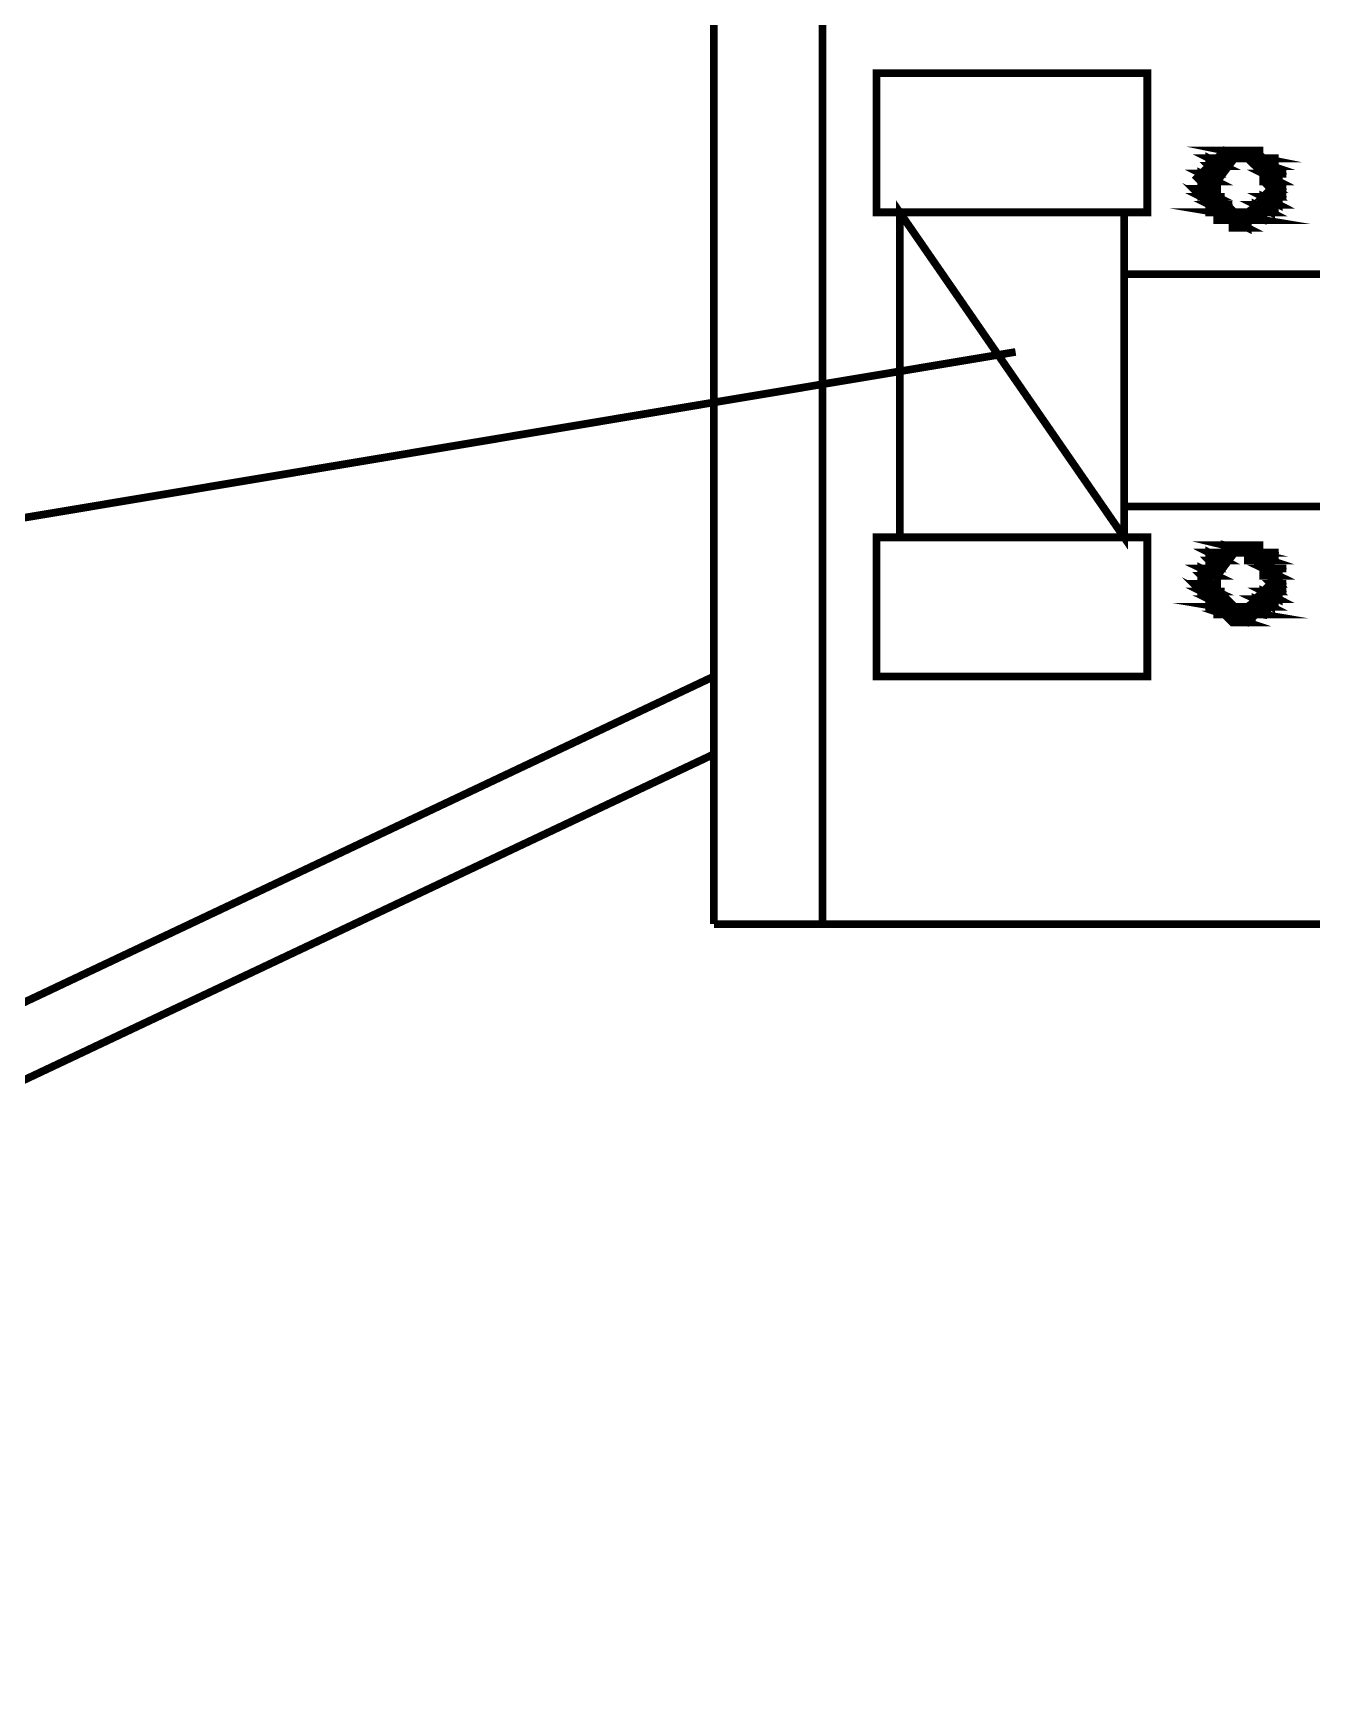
# Model space of a CAD drawing. Extents: x 219 to 1226, y 175 to 465.
# Drawn here: x 665.13 to 672.14, y 288.89 to 297.99 of the extents above; entities that cross this region are included whole.
import ezdxf

# ---------------------------------------------------------------- set-up
doc = ezdxf.new("R2010")
doc.units = 0
doc.header["$MEASUREMENT"] = 0
doc.layers.add('C00-00-00-BLACK', color=7, linetype='Continuous')
doc.layers.add('CFF-00-00', color=1, linetype='Continuous')

msp = doc.modelspace()

# ---------------------------------------------------------------- linework, layer by layer
at = {"layer": 'C00-00-00-BLACK', "const_width": 0.0423}
for points in [[(668.8613, 312.1444), (668.8613, 293.1124)], [(669.4563, 303.6664), (669.4563, 293.1124)], [(669.8793, 295.2314), (669.8793, 297.0124)], [(671.1093, 295.2314), (671.1093, 297.0124)], [(672.3823, 295.4004), (671.1093, 295.4004), (671.1093, 296.6744), (672.3823, 296.6744)], [(658.0048, 289.3394), (668.8613, 294.4694)], [(658.0048, 288.9154), (668.8613, 294.0434)], [(668.8613, 293.1124), (676.7083, 293.1124)]]:
    msp.add_lwpolyline(points, dxfattribs=at)
for points in [[(669.7523, 297.7744), (671.2363, 297.7744), (671.2363, 297.0124), (669.7523, 297.0124), (669.7523, 297.7744)], [(671.8293, 297.3514), (671.6593, 297.3514), (671.8713, 297.3084), (671.8293, 297.3514)], [(671.5753, 297.2664), (671.6183, 297.2244), (671.5323, 297.2244), (671.5753, 297.2664)], [(671.7023, 297.3084), (671.5753, 297.3084), (671.6593, 297.2664), (671.7023, 297.3084)], [(671.9563, 297.1404), (671.9563, 297.1934), (671.7973, 297.3514), (671.7453, 297.3514), (671.7023, 297.3514), (671.5753, 297.1934), (671.5753, 297.1404), (671.5753, 297.0984), (671.7023, 296.9704), (671.7453, 296.9704), (671.7973, 296.9704), (671.9563, 297.0984), (671.9563, 297.1404)], [(671.5753, 297.3084), (671.6593, 297.2664), (671.5753, 297.2664), (671.5753, 297.3084)], [(671.6183, 297.3084), (671.7023, 297.3084), (671.5753, 297.3084), (671.6183, 297.3084)], [(671.6593, 297.3514), (671.8713, 297.3084), (671.6183, 297.3084), (671.6593, 297.3514)], [(671.9143, 297.1404), (671.9143, 297.1824), (671.7863, 297.3084), (671.7453, 297.3084), (671.7133, 297.3084), (671.6183, 297.1824), (671.6183, 297.1404), (671.6183, 297.1084), (671.7133, 297.0124), (671.7453, 297.0124), (671.7863, 297.0124), (671.9143, 297.1084), (671.9143, 297.1404)], [(671.6183, 297.3084), (671.8713, 297.3084), (671.9143, 297.3084), (671.6183, 297.3084)], [(671.8713, 297.3084), (671.9143, 297.3084), (671.6183, 297.3084), (671.8713, 297.3084)], [(671.6183, 297.3084), (671.8713, 297.3084), (671.9143, 297.3084), (671.6183, 297.3084)], [(671.8713, 297.3084), (671.9143, 297.3084), (671.6183, 297.3084), (671.8713, 297.3084)], [(671.7023, 297.3084), (671.7453, 297.3084), (671.6183, 297.3084), (671.7023, 297.3084)], [(671.7023, 297.3084), (671.6183, 297.3084), (671.7453, 297.3084), (671.7023, 297.3084)], [(671.7023, 297.3084), (671.6183, 297.3084), (671.7023, 297.3084)], [(671.7023, 297.3514), (671.8293, 297.3514), (671.6593, 297.3514), (671.7023, 297.3514)], [(671.6593, 297.3514), (671.8293, 297.3514), (671.8713, 297.3514), (671.6593, 297.3514)], [(671.8293, 297.3514), (671.8713, 297.3514), (671.6593, 297.3514), (671.8293, 297.3514)], [(671.6593, 297.3514), (671.8293, 297.3514), (671.8713, 297.3514), (671.6593, 297.3514)], [(671.8293, 297.3514), (671.8713, 297.3514), (671.6593, 297.3514), (671.8293, 297.3514)], [(671.9143, 297.3084), (671.7863, 297.3084), (671.9143, 297.2664), (671.9143, 297.3084)], [(671.7453, 297.3514), (671.7863, 297.3514), (671.7023, 297.3514), (671.7453, 297.3514)], [(671.7023, 297.3514), (671.7863, 297.3514), (671.8293, 297.3514), (671.7023, 297.3514)], [(671.7863, 297.3514), (671.8293, 297.3514), (671.7023, 297.3514), (671.7863, 297.3514)], [(671.7863, 297.3514), (671.7023, 297.3514), (671.8293, 297.3514), (671.7863, 297.3514)], [(671.7863, 297.3084), (671.9143, 297.2664), (671.8293, 297.2664), (671.7863, 297.3084)], [(671.8713, 297.3084), (671.7453, 297.3084), (671.8713, 297.3084)], [(671.7453, 297.3084), (671.8713, 297.3084), (671.7863, 297.3084), (671.7453, 297.3084)], [(671.9143, 297.3084), (671.9563, 297.3084), (671.7863, 297.3084), (671.9143, 297.3084)], [(671.9143, 297.3084), (671.7863, 297.3084), (671.8713, 297.3084), (671.9143, 297.3084)], [(671.7863, 297.3084), (671.9143, 297.3084), (671.9563, 297.3084), (671.7863, 297.3084)], [(671.9143, 297.3084), (671.9563, 297.3084), (671.7863, 297.3084), (671.9143, 297.3084)], [(671.8713, 297.2664), (671.9143, 297.2244), (671.8713, 297.2244), (671.8713, 297.2664)], [(671.6183, 297.2244), (671.5323, 297.2244), (671.6183, 297.1814), (671.6183, 297.2244)], [(671.5323, 297.2244), (671.6183, 297.1814), (671.5323, 297.1814), (671.5323, 297.2244)], [(671.5323, 297.2244), (671.6183, 297.2244), (671.6593, 297.2244), (671.5323, 297.2244)], [(671.6183, 297.2244), (671.6593, 297.2244), (671.5323, 297.2244), (671.6183, 297.2244)], [(671.5323, 297.1814), (671.5753, 297.1404), (671.5323, 297.1404), (671.5323, 297.1814)], [(671.6183, 297.2664), (671.5753, 297.2664), (671.6183, 297.2244), (671.6183, 297.2664)], [(671.5753, 297.2664), (671.6593, 297.2664), (671.7023, 297.2664), (671.5753, 297.2664)], [(671.6593, 297.2664), (671.7023, 297.2664), (671.5753, 297.2664), (671.6593, 297.2664)], [(671.5753, 297.2664), (671.6593, 297.2664), (671.7023, 297.2664), (671.5753, 297.2664)], [(671.6593, 297.2664), (671.7023, 297.2664), (671.5753, 297.2664), (671.6593, 297.2664)], [(671.6183, 297.2664), (671.6593, 297.2664), (671.5753, 297.2664), (671.6183, 297.2664)], [(671.6183, 297.2664), (671.5753, 297.2664), (671.6593, 297.2664), (671.6183, 297.2664)], [(671.5753, 297.2664), (671.6183, 297.2664), (671.6593, 297.2664), (671.5753, 297.2664)], [(671.6183, 297.2664), (671.6593, 297.2664), (671.5753, 297.2664), (671.6183, 297.2664)], [(671.9563, 297.2244), (671.8713, 297.2244), (671.9563, 297.1814), (671.9563, 297.2244)], [(671.8293, 297.2664), (671.9143, 297.2664), (671.9563, 297.2664), (671.8293, 297.2664)], [(671.9143, 297.2664), (671.9563, 297.2664), (671.8293, 297.2664), (671.9143, 297.2664)], [(671.9143, 297.2664), (671.8293, 297.2664), (671.9143, 297.2664)], [(671.8293, 297.2664), (671.9143, 297.2664), (671.8713, 297.2664), (671.8293, 297.2664)], [(671.9143, 297.2664), (671.8713, 297.2664), (671.9143, 297.2244), (671.9143, 297.2664)], [(671.8713, 297.2244), (671.9563, 297.1814), (671.8713, 297.1814), (671.8713, 297.2244)], [(671.9563, 297.2244), (671.9983, 297.2244), (671.8713, 297.2244), (671.9563, 297.2244)], [(671.9563, 297.2244), (671.8713, 297.2244), (671.9143, 297.2244), (671.9563, 297.2244)], [(671.8713, 297.2244), (671.9563, 297.2244), (671.9983, 297.2244), (671.8713, 297.2244)], [(671.9563, 297.2244), (671.9983, 297.2244), (671.8713, 297.2244), (671.9563, 297.2244)], [(671.9143, 297.1814), (671.9563, 297.1404), (671.9143, 297.1404), (671.9143, 297.1814)], [(671.5323, 297.0974), (671.6183, 297.0544), (671.5753, 297.0544), (671.5323, 297.0974)], [(671.5753, 297.1404), (671.5323, 297.1404), (671.6183, 297.0974), (671.5753, 297.1404)], [(671.6183, 297.0974), (671.5323, 297.0974), (671.6183, 297.0544), (671.6183, 297.0974)], [(671.5753, 297.1814), (671.5323, 297.1814), (671.5753, 297.1404), (671.5753, 297.1814)], [(671.5753, 297.1814), (671.6183, 297.1814), (671.5323, 297.1814), (671.5753, 297.1814)], [(671.5753, 297.1814), (671.5323, 297.1814), (671.6183, 297.1814), (671.5753, 297.1814)], [(671.5323, 297.1814), (671.5753, 297.1814), (671.6183, 297.1814), (671.5323, 297.1814)], [(671.5753, 297.1814), (671.6183, 297.1814), (671.5323, 297.1814), (671.5753, 297.1814)], [(671.5323, 297.1404), (671.6183, 297.0974), (671.5323, 297.0974), (671.5323, 297.1404)], [(671.5323, 297.1404), (671.5753, 297.1404), (671.6183, 297.1404), (671.5323, 297.1404)], [(671.5753, 297.1404), (671.6183, 297.1404), (671.5323, 297.1404), (671.5753, 297.1404)], [(671.5323, 297.0974), (671.6183, 297.0974), (671.6593, 297.0974), (671.5323, 297.0974)], [(671.6183, 297.0974), (671.6593, 297.0974), (671.5323, 297.0974), (671.6183, 297.0974)], [(671.5323, 297.0974), (671.6183, 297.0974), (671.6593, 297.0974), (671.5323, 297.0974)], [(671.6183, 297.0974), (671.6593, 297.0974), (671.5323, 297.0974), (671.6183, 297.0974)], [(671.9563, 297.0974), (671.8713, 297.0974), (671.9563, 297.0544), (671.9563, 297.0974)], [(671.9143, 297.1404), (671.9563, 297.0974), (671.8713, 297.0974), (671.9143, 297.1404)], [(671.9563, 297.1814), (671.8713, 297.1814), (671.9563, 297.1814)], [(671.8713, 297.1814), (671.9563, 297.1814), (671.9143, 297.1814), (671.8713, 297.1814)], [(671.8713, 297.0974), (671.9563, 297.0544), (671.8713, 297.0544), (671.8713, 297.0974)], [(671.8713, 297.0974), (671.9563, 297.0974), (671.9983, 297.0974), (671.8713, 297.0974)], [(671.9563, 297.0974), (671.9983, 297.0974), (671.8713, 297.0974), (671.9563, 297.0974)], [(671.9563, 297.1814), (671.9143, 297.1814), (671.9563, 297.1404), (671.9563, 297.1814)], [(671.9563, 297.1404), (671.9143, 297.1404), (671.9563, 297.0974), (671.9563, 297.1404)], [(671.9143, 297.1404), (671.9563, 297.1404), (671.9983, 297.1404), (671.9143, 297.1404)], [(671.9563, 297.1404), (671.9983, 297.1404), (671.9143, 297.1404), (671.9563, 297.1404)], [(671.1093, 297.0124), (669.8793, 297.0124), (671.1093, 295.2314), (671.1093, 297.0124)], [(669.8793, 297.0124), (671.1093, 295.2314), (669.8793, 295.2314), (669.8793, 297.0124)], [(671.8713, 297.0124), (671.6183, 297.0124), (671.8713, 296.9704), (671.8713, 297.0124)], [(671.6593, 297.0544), (671.5753, 297.0544), (671.6593, 297.0124), (671.6593, 297.0544)], [(671.5753, 297.0544), (671.6593, 297.0124), (671.5753, 297.0124), (671.5753, 297.0544)], [(671.5753, 297.0544), (671.6183, 297.0544), (671.6593, 297.0544), (671.5753, 297.0544)], [(671.6183, 297.0544), (671.6593, 297.0544), (671.5753, 297.0544), (671.6183, 297.0544)], [(671.6593, 297.0544), (671.7023, 297.0544), (671.5753, 297.0544), (671.6593, 297.0544)], [(671.6593, 297.0544), (671.5753, 297.0544), (671.6183, 297.0544), (671.6593, 297.0544)], [(671.5753, 297.0124), (671.6593, 297.0124), (671.7023, 297.0124), (671.5753, 297.0124)], [(671.6593, 297.0124), (671.7023, 297.0124), (671.5753, 297.0124), (671.6593, 297.0124)], [(671.7023, 297.0124), (671.7453, 297.0124), (671.5753, 297.0124), (671.7023, 297.0124)], [(671.7023, 297.0124), (671.5753, 297.0124), (671.6593, 297.0124), (671.7023, 297.0124)], [(671.7023, 297.0124), (671.5753, 297.0124), (671.7023, 297.0124)], [(671.5753, 297.0124), (671.7023, 297.0124), (671.6183, 297.0124), (671.5753, 297.0124)], [(671.6183, 297.0124), (671.8713, 296.9704), (671.6183, 296.9704), (671.6183, 297.0124)], [(671.7453, 297.0124), (671.7863, 297.0124), (671.6183, 297.0124), (671.7453, 297.0124)], [(671.7453, 297.0124), (671.6183, 297.0124), (671.7023, 297.0124), (671.7453, 297.0124)], [(671.6183, 297.0124), (671.8713, 297.0124), (671.9143, 297.0124), (671.6183, 297.0124)], [(671.8713, 297.0124), (671.9143, 297.0124), (671.6183, 297.0124), (671.8713, 297.0124)], [(671.7863, 297.0124), (671.8713, 297.0124), (671.7453, 297.0124), (671.7863, 297.0124)], [(671.7453, 297.0124), (671.8713, 297.0124), (671.9143, 297.0124), (671.7453, 297.0124)], [(671.8713, 297.0124), (671.9143, 297.0124), (671.7453, 297.0124), (671.8713, 297.0124)], [(671.9143, 297.0544), (671.8293, 297.0544), (671.9143, 297.0124), (671.9143, 297.0544)], [(671.8293, 297.0124), (671.9143, 297.0124), (671.7863, 297.0124), (671.8293, 297.0124)], [(671.7863, 297.0124), (671.9143, 297.0124), (671.9563, 297.0124), (671.7863, 297.0124)], [(671.9143, 297.0124), (671.9563, 297.0124), (671.7863, 297.0124), (671.9143, 297.0124)], [(671.8713, 297.0124), (671.9143, 297.0124), (671.7863, 297.0124), (671.8713, 297.0124)], [(671.8713, 297.0124), (671.7863, 297.0124), (671.9143, 297.0124), (671.8713, 297.0124)], [(671.8713, 297.0124), (671.7863, 297.0124), (671.8713, 297.0124)], [(671.8293, 297.0544), (671.9143, 297.0124), (671.8293, 297.0124), (671.8293, 297.0544)], [(671.8713, 297.0544), (671.9143, 297.0544), (671.8293, 297.0544), (671.8713, 297.0544)], [(671.9143, 297.0124), (671.8293, 297.0124), (671.9143, 297.0124)], [(671.9143, 297.0544), (671.9563, 297.0544), (671.8713, 297.0544), (671.9143, 297.0544)], [(671.9143, 297.0544), (671.8713, 297.0544), (671.9563, 297.0544), (671.9143, 297.0544)], [(671.8713, 297.0544), (671.9143, 297.0544), (671.9563, 297.0544), (671.8713, 297.0544)], [(671.9143, 297.0544), (671.9563, 297.0544), (671.8713, 297.0544), (671.9143, 297.0544)], [(671.9143, 297.0544), (671.8713, 297.0544), (671.9143, 297.0544)], [(671.8713, 296.9704), (671.6183, 296.9704), (671.8293, 296.9704), (671.8713, 296.9704)], [(671.6183, 296.9704), (671.8293, 296.9704), (671.6593, 296.9704), (671.6183, 296.9704)], [(671.7863, 296.9704), (671.7023, 296.9704), (671.7863, 296.9274), (671.7863, 296.9704)], [(671.6593, 296.9704), (671.8293, 296.9704), (671.8713, 296.9704), (671.6593, 296.9704)], [(671.8293, 296.9704), (671.8713, 296.9704), (671.6593, 296.9704), (671.8293, 296.9704)], [(671.6593, 296.9704), (671.8293, 296.9704), (671.8713, 296.9704), (671.6593, 296.9704)], [(671.8293, 296.9704), (671.8713, 296.9704), (671.6593, 296.9704), (671.8293, 296.9704)], [(671.8293, 296.9704), (671.6593, 296.9704), (671.7863, 296.9704), (671.8293, 296.9704)], [(671.6593, 296.9704), (671.7863, 296.9704), (671.7023, 296.9704), (671.6593, 296.9704)], [(671.7023, 296.9704), (671.7863, 296.9274), (671.7023, 296.9274), (671.7023, 296.9704)], [(671.7023, 296.9274), (671.7863, 296.9274), (671.7453, 296.9274), (671.7023, 296.9274)], [(669.7523, 295.2314), (671.2363, 295.2314), (671.2363, 294.4694), (669.7523, 294.4694), (669.7523, 295.2314)], [(671.8293, 295.1884), (671.6593, 295.1884), (671.8293, 295.1474), (671.8293, 295.1884)], [(671.9563, 294.9774), (671.9563, 295.0314), (671.7973, 295.1884), (671.7453, 295.1884), (671.7023, 295.1884), (671.5753, 295.0314), (671.5753, 294.9774), (671.5753, 294.9364), (671.7023, 294.8084), (671.7453, 294.8084), (671.7973, 294.8084), (671.9563, 294.9364), (671.9563, 294.9774)], [(671.6593, 295.1884), (671.8293, 295.1474), (671.6593, 295.1474), (671.6593, 295.1884)], [(671.7023, 295.1884), (671.8293, 295.1884), (671.6593, 295.1884), (671.7023, 295.1884)], [(671.6593, 295.1884), (671.8293, 295.1884), (671.8713, 295.1884), (671.6593, 295.1884)], [(671.8293, 295.1884), (671.8713, 295.1884), (671.6593, 295.1884), (671.8293, 295.1884)], [(671.7453, 295.1884), (671.7863, 295.1884), (671.7023, 295.1884), (671.7453, 295.1884)], [(671.7023, 295.1884), (671.7863, 295.1884), (671.8293, 295.1884), (671.7023, 295.1884)], [(671.7863, 295.1884), (671.8293, 295.1884), (671.7023, 295.1884), (671.7863, 295.1884)], [(671.7863, 295.1884), (671.7023, 295.1884), (671.8293, 295.1884), (671.7863, 295.1884)], [(671.7023, 295.1474), (671.5753, 295.1474), (671.6593, 295.1044), (671.7023, 295.1474)], [(671.6593, 295.1044), (671.5753, 295.1044), (671.6183, 295.0614), (671.6593, 295.1044)], [(671.5753, 295.1474), (671.6593, 295.1044), (671.5753, 295.1044), (671.5753, 295.1474)], [(671.6183, 295.1474), (671.7023, 295.1474), (671.5753, 295.1474), (671.6183, 295.1474)], [(671.5753, 295.1044), (671.6183, 295.0614), (671.5753, 295.0614), (671.5753, 295.1044)], [(671.5753, 295.1044), (671.6593, 295.1044), (671.7023, 295.1044), (671.5753, 295.1044)], [(671.6593, 295.1044), (671.7023, 295.1044), (671.5753, 295.1044), (671.6593, 295.1044)], [(671.5753, 295.1044), (671.6593, 295.1044), (671.7023, 295.1044), (671.5753, 295.1044)], [(671.6593, 295.1044), (671.7023, 295.1044), (671.5753, 295.1044), (671.6593, 295.1044)], [(671.9143, 294.9774), (671.9143, 295.0204), (671.7863, 295.1474), (671.7453, 295.1474), (671.7133, 295.1474), (671.6183, 295.0204), (671.6183, 294.9774), (671.6183, 294.9464), (671.7133, 294.8514), (671.7453, 294.8514), (671.7863, 294.8514), (671.9143, 294.9464), (671.9143, 294.9774)], [(671.6593, 295.1474), (671.8713, 295.1474), (671.6183, 295.1474), (671.6593, 295.1474)], [(671.6183, 295.1474), (671.8713, 295.1474), (671.9143, 295.1474), (671.6183, 295.1474)], [(671.8713, 295.1474), (671.9143, 295.1474), (671.6183, 295.1474), (671.8713, 295.1474)], [(671.6183, 295.1474), (671.8713, 295.1474), (671.9143, 295.1474), (671.6183, 295.1474)], [(671.8713, 295.1474), (671.9143, 295.1474), (671.6183, 295.1474), (671.8713, 295.1474)], [(671.7023, 295.1474), (671.7453, 295.1474), (671.6183, 295.1474), (671.7023, 295.1474)], [(671.7023, 295.1474), (671.6183, 295.1474), (671.7453, 295.1474), (671.7023, 295.1474)], [(671.7023, 295.1474), (671.6183, 295.1474), (671.7023, 295.1474)], [(671.8293, 295.1474), (671.6593, 295.1474), (671.8713, 295.1474), (671.8293, 295.1474)], [(671.9143, 295.1474), (671.7863, 295.1474), (671.9143, 295.1044), (671.9143, 295.1474)], [(671.8713, 295.1474), (671.7453, 295.1474), (671.8713, 295.1474)], [(671.7453, 295.1474), (671.8713, 295.1474), (671.7863, 295.1474), (671.7453, 295.1474)], [(671.7863, 295.1474), (671.9143, 295.1044), (671.7863, 295.1044), (671.7863, 295.1474)], [(671.9143, 295.1474), (671.9563, 295.1474), (671.7863, 295.1474), (671.9143, 295.1474)], [(671.9143, 295.1474), (671.7863, 295.1474), (671.8713, 295.1474), (671.9143, 295.1474)], [(671.9143, 295.1044), (671.7863, 295.1044), (671.9143, 295.1044)], [(671.7863, 295.1044), (671.9143, 295.1044), (671.8293, 295.1044), (671.7863, 295.1044)], [(671.8293, 295.1044), (671.9143, 295.1044), (671.9563, 295.1044), (671.8293, 295.1044)], [(671.9143, 295.1044), (671.9563, 295.1044), (671.8293, 295.1044), (671.9143, 295.1044)], [(671.9143, 295.1044), (671.8293, 295.1044), (671.9143, 295.1044)], [(671.8293, 295.1044), (671.9143, 295.1044), (671.8713, 295.1044), (671.8293, 295.1044)], [(671.9143, 295.1044), (671.8713, 295.1044), (671.9143, 295.0614), (671.9143, 295.1044)], [(671.8713, 295.1044), (671.9143, 295.0614), (671.8713, 295.0614), (671.8713, 295.1044)], [(671.6183, 295.0614), (671.5323, 295.0614), (671.6183, 295.0204), (671.6183, 295.0614)], [(671.5753, 295.0204), (671.5323, 295.0204), (671.5753, 294.9774), (671.5753, 295.0204)], [(671.5323, 295.0614), (671.6183, 295.0204), (671.5323, 295.0204), (671.5323, 295.0614)], [(671.5753, 295.0614), (671.6183, 295.0614), (671.5323, 295.0614), (671.5753, 295.0614)], [(671.5323, 295.0614), (671.6183, 295.0614), (671.6593, 295.0614), (671.5323, 295.0614)], [(671.6183, 295.0614), (671.6593, 295.0614), (671.5323, 295.0614), (671.6183, 295.0614)], [(671.5323, 295.0204), (671.5753, 294.9774), (671.5323, 294.9774), (671.5323, 295.0204)], [(671.5753, 295.0204), (671.6183, 295.0204), (671.5323, 295.0204), (671.5753, 295.0204)], [(671.5753, 295.0204), (671.5323, 295.0204), (671.6183, 295.0204), (671.5753, 295.0204)], [(671.5323, 295.0204), (671.5753, 295.0204), (671.6183, 295.0204), (671.5323, 295.0204)], [(671.5753, 295.0204), (671.6183, 295.0204), (671.5323, 295.0204), (671.5753, 295.0204)], [(671.5753, 295.0614), (671.6183, 295.0614), (671.6593, 295.0614), (671.5753, 295.0614)], [(671.6183, 295.0614), (671.6593, 295.0614), (671.5753, 295.0614), (671.6183, 295.0614)], [(671.6183, 295.0614), (671.5753, 295.0614), (671.6183, 295.0614)], [(671.9563, 295.0614), (671.8713, 295.0614), (671.9563, 295.0204), (671.9563, 295.0614)], [(671.8713, 295.0614), (671.9563, 295.0204), (671.8713, 295.0204), (671.8713, 295.0614)], [(671.9563, 295.0614), (671.9983, 295.0614), (671.8713, 295.0614), (671.9563, 295.0614)], [(671.9563, 295.0614), (671.8713, 295.0614), (671.9143, 295.0614), (671.9563, 295.0614)], [(671.8713, 295.0614), (671.9563, 295.0614), (671.9983, 295.0614), (671.8713, 295.0614)], [(671.9563, 295.0614), (671.9983, 295.0614), (671.8713, 295.0614), (671.9563, 295.0614)], [(671.9563, 295.0204), (671.8713, 295.0204), (671.9563, 295.0204)], [(671.8713, 295.0204), (671.9563, 295.0204), (671.9143, 295.0204), (671.8713, 295.0204)], [(671.9563, 295.0204), (671.9143, 295.0204), (671.9563, 294.9774), (671.9563, 295.0204)], [(671.9143, 295.0204), (671.9563, 294.9774), (671.9143, 294.9774), (671.9143, 295.0204)], [(671.5323, 294.9354), (671.6183, 294.8924), (671.5753, 294.8924), (671.5323, 294.9354)], [(671.5753, 294.9774), (671.5323, 294.9774), (671.6183, 294.9354), (671.5753, 294.9774)], [(671.6183, 294.9354), (671.5323, 294.9354), (671.6183, 294.8924), (671.6183, 294.9354)], [(671.5323, 294.9774), (671.6183, 294.9354), (671.5323, 294.9354), (671.5323, 294.9774)], [(671.5323, 294.9774), (671.5753, 294.9774), (671.6183, 294.9774), (671.5323, 294.9774)], [(671.5753, 294.9774), (671.6183, 294.9774), (671.5323, 294.9774), (671.5753, 294.9774)], [(671.5323, 294.9354), (671.6183, 294.9354), (671.6593, 294.9354), (671.5323, 294.9354)], [(671.6183, 294.9354), (671.6593, 294.9354), (671.5323, 294.9354), (671.6183, 294.9354)], [(671.5323, 294.9354), (671.6183, 294.9354), (671.6593, 294.9354), (671.5323, 294.9354)], [(671.6183, 294.9354), (671.6593, 294.9354), (671.5323, 294.9354), (671.6183, 294.9354)], [(671.9563, 294.9354), (671.8713, 294.9354), (671.9563, 294.8924), (671.9563, 294.9354)], [(671.9143, 294.9774), (671.9563, 294.9354), (671.8713, 294.9354), (671.9143, 294.9774)], [(671.8713, 294.9354), (671.9563, 294.8924), (671.8713, 294.8924), (671.8713, 294.9354)], [(671.8713, 294.9354), (671.9563, 294.9354), (671.9983, 294.9354), (671.8713, 294.9354)], [(671.9563, 294.9354), (671.9983, 294.9354), (671.8713, 294.9354), (671.9563, 294.9354)], [(671.9563, 294.9774), (671.9143, 294.9774), (671.9563, 294.9354), (671.9563, 294.9774)], [(671.9143, 294.9774), (671.9563, 294.9774), (671.9983, 294.9774), (671.9143, 294.9774)], [(671.9563, 294.9774), (671.9983, 294.9774), (671.9143, 294.9774), (671.9563, 294.9774)], [(671.8713, 294.8514), (671.6183, 294.8514), (671.8713, 294.8084), (671.8713, 294.8514)], [(671.6183, 294.8924), (671.5753, 294.8924), (671.6593, 294.8514), (671.6183, 294.8924)], [(671.5753, 294.8924), (671.6593, 294.8514), (671.5753, 294.8514), (671.5753, 294.8924)], [(671.5753, 294.8924), (671.6183, 294.8924), (671.6593, 294.8924), (671.5753, 294.8924)], [(671.6183, 294.8924), (671.6593, 294.8924), (671.5753, 294.8924), (671.6183, 294.8924)], [(671.5753, 294.8514), (671.6593, 294.8514), (671.7023, 294.8514), (671.5753, 294.8514)], [(671.6593, 294.8514), (671.7023, 294.8514), (671.5753, 294.8514), (671.6593, 294.8514)], [(671.5753, 294.8514), (671.6593, 294.8514), (671.7023, 294.8514), (671.5753, 294.8514)], [(671.6593, 294.8514), (671.7023, 294.8514), (671.5753, 294.8514), (671.6593, 294.8514)], [(671.7023, 294.8514), (671.7453, 294.8514), (671.5753, 294.8514), (671.7023, 294.8514)], [(671.7023, 294.8514), (671.5753, 294.8514), (671.6593, 294.8514), (671.7023, 294.8514)], [(671.7023, 294.8514), (671.5753, 294.8514), (671.7023, 294.8514)], [(671.5753, 294.8514), (671.7023, 294.8514), (671.6183, 294.8514), (671.5753, 294.8514)], [(671.6593, 294.8084), (671.7863, 294.7654), (671.7023, 294.7654), (671.6593, 294.8084)], [(671.6183, 294.8514), (671.8713, 294.8084), (671.6183, 294.8084), (671.6183, 294.8514)], [(671.7453, 294.8514), (671.7863, 294.8514), (671.6183, 294.8514), (671.7453, 294.8514)], [(671.7453, 294.8514), (671.6183, 294.8514), (671.7023, 294.8514), (671.7453, 294.8514)], [(671.7863, 294.8514), (671.8713, 294.8514), (671.7453, 294.8514), (671.7863, 294.8514)], [(671.7453, 294.8514), (671.8713, 294.8514), (671.9143, 294.8514), (671.7453, 294.8514)], [(671.8713, 294.8514), (671.9143, 294.8514), (671.7453, 294.8514), (671.8713, 294.8514)], [(671.9143, 294.8924), (671.8293, 294.8924), (671.9143, 294.8514), (671.9143, 294.8924)], [(671.8293, 294.8514), (671.9143, 294.8514), (671.7863, 294.8514), (671.8293, 294.8514)], [(671.7863, 294.8514), (671.9143, 294.8514), (671.9563, 294.8514), (671.7863, 294.8514)], [(671.9143, 294.8514), (671.9563, 294.8514), (671.7863, 294.8514), (671.9143, 294.8514)], [(671.8713, 294.8514), (671.9143, 294.8514), (671.7863, 294.8514), (671.8713, 294.8514)], [(671.8713, 294.8514), (671.7863, 294.8514), (671.9143, 294.8514), (671.8713, 294.8514)], [(671.8713, 294.8514), (671.7863, 294.8514), (671.8713, 294.8514)], [(671.8293, 294.8924), (671.9143, 294.8514), (671.8293, 294.8514), (671.8293, 294.8924)], [(671.8713, 294.8924), (671.9143, 294.8924), (671.8293, 294.8924), (671.8713, 294.8924)], [(671.9143, 294.8514), (671.8293, 294.8514), (671.9143, 294.8514)], [(671.9143, 294.8924), (671.9563, 294.8924), (671.8713, 294.8924), (671.9143, 294.8924)], [(671.9143, 294.8924), (671.8713, 294.8924), (671.9563, 294.8924), (671.9143, 294.8924)], [(671.8713, 294.8924), (671.9143, 294.8924), (671.9563, 294.8924), (671.8713, 294.8924)], [(671.9143, 294.8924), (671.9563, 294.8924), (671.8713, 294.8924), (671.9143, 294.8924)], [(671.9143, 294.8924), (671.8713, 294.8924), (671.9143, 294.8924)], [(671.8293, 294.8084), (671.6593, 294.8084), (671.7863, 294.7654), (671.8293, 294.8084)], [(671.6183, 294.8084), (671.8713, 294.8084), (671.9143, 294.8084), (671.6183, 294.8084)], [(671.8713, 294.8084), (671.9143, 294.8084), (671.6183, 294.8084), (671.8713, 294.8084)], [(671.8713, 294.8084), (671.6183, 294.8084), (671.8293, 294.8084), (671.8713, 294.8084)], [(671.6183, 294.8084), (671.8293, 294.8084), (671.6593, 294.8084), (671.6183, 294.8084)], [(671.6593, 294.8084), (671.8293, 294.8084), (671.8713, 294.8084), (671.6593, 294.8084)], [(671.8293, 294.8084), (671.8713, 294.8084), (671.6593, 294.8084), (671.8293, 294.8084)], [(671.6593, 294.8084), (671.8293, 294.8084), (671.8713, 294.8084), (671.6593, 294.8084)], [(671.8293, 294.8084), (671.8713, 294.8084), (671.6593, 294.8084), (671.8293, 294.8084)], [(671.7863, 294.7654), (671.7023, 294.7654), (671.7453, 294.7654), (671.7863, 294.7654)], [(671.7023, 294.7654), (671.7863, 294.7654), (671.8293, 294.7654), (671.7023, 294.7654)], [(671.7863, 294.7654), (671.8293, 294.7654), (671.7023, 294.7654), (671.7863, 294.7654)]]:
    msp.add_lwpolyline(points, close=True, dxfattribs=at)
at = {"layer": 'C00-00-00-BLACK'}
for points in [[(671.6183, 297.3084), (671.7023, 297.3084), (671.5753, 297.3084), (671.6183, 297.3084)], [(671.7023, 297.3084), (671.5753, 297.3084), (671.6593, 297.2664), (671.7023, 297.3084)], [(671.5753, 297.3084), (671.6593, 297.2664), (671.5753, 297.2664), (671.5753, 297.3084)], [(671.6593, 297.3514), (671.8713, 297.3084), (671.6183, 297.3084), (671.6593, 297.3514)], [(671.6183, 297.3084), (671.8713, 297.3084), (671.9143, 297.3084), (671.6183, 297.3084)], [(671.8713, 297.3084), (671.9143, 297.3084), (671.6183, 297.3084), (671.8713, 297.3084)], [(671.6183, 297.3084), (671.8713, 297.3084), (671.9143, 297.3084), (671.6183, 297.3084)], [(671.8713, 297.3084), (671.9143, 297.3084), (671.6183, 297.3084), (671.8713, 297.3084)], [(671.7023, 297.3084), (671.7453, 297.3084), (671.6183, 297.3084), (671.7023, 297.3084)], [(671.7023, 297.3084), (671.6183, 297.3084), (671.7453, 297.3084), (671.7023, 297.3084)], [(671.7023, 297.3084), (671.6183, 297.3084), (671.7023, 297.3084)], [(671.7023, 297.3514), (671.8293, 297.3514), (671.6593, 297.3514), (671.7023, 297.3514)], [(671.6593, 297.3514), (671.8293, 297.3514), (671.8713, 297.3514), (671.6593, 297.3514)], [(671.8293, 297.3514), (671.8713, 297.3514), (671.6593, 297.3514), (671.8293, 297.3514)], [(671.6593, 297.3514), (671.8293, 297.3514), (671.8713, 297.3514), (671.6593, 297.3514)], [(671.8293, 297.3514), (671.8713, 297.3514), (671.6593, 297.3514), (671.8293, 297.3514)], [(671.8293, 297.3514), (671.6593, 297.3514), (671.8713, 297.3084), (671.8293, 297.3514)], [(671.7453, 297.3514), (671.7863, 297.3514), (671.7023, 297.3514), (671.7453, 297.3514)], [(671.7023, 297.3514), (671.7863, 297.3514), (671.8293, 297.3514), (671.7023, 297.3514)], [(671.7863, 297.3514), (671.8293, 297.3514), (671.7023, 297.3514), (671.7863, 297.3514)], [(671.7863, 297.3514), (671.7023, 297.3514), (671.8293, 297.3514), (671.7863, 297.3514)], [(671.8713, 297.3084), (671.7453, 297.3084), (671.8713, 297.3084)], [(671.7453, 297.3084), (671.8713, 297.3084), (671.7863, 297.3084), (671.7453, 297.3084)], [(671.9143, 297.3084), (671.9563, 297.3084), (671.7863, 297.3084), (671.9143, 297.3084)], [(671.9143, 297.3084), (671.7863, 297.3084), (671.8713, 297.3084), (671.9143, 297.3084)], [(671.7863, 297.3084), (671.9143, 297.3084), (671.9563, 297.3084), (671.7863, 297.3084)], [(671.9143, 297.3084), (671.9563, 297.3084), (671.7863, 297.3084), (671.9143, 297.3084)], [(671.9143, 297.3084), (671.7863, 297.3084), (671.9143, 297.2664), (671.9143, 297.3084)], [(671.7863, 297.3084), (671.9143, 297.2664), (671.8293, 297.2664), (671.7863, 297.3084)], [(671.5753, 297.2664), (671.6183, 297.2244), (671.5323, 297.2244), (671.5753, 297.2664)], [(671.5323, 297.2244), (671.6183, 297.2244), (671.6593, 297.2244), (671.5323, 297.2244)], [(671.6183, 297.2244), (671.6593, 297.2244), (671.5323, 297.2244), (671.6183, 297.2244)], [(671.6183, 297.2244), (671.5323, 297.2244), (671.6183, 297.1814), (671.6183, 297.2244)], [(671.5323, 297.2244), (671.6183, 297.1814), (671.5323, 297.1814), (671.5323, 297.2244)], [(671.5753, 297.2664), (671.6593, 297.2664), (671.7023, 297.2664), (671.5753, 297.2664)], [(671.6593, 297.2664), (671.7023, 297.2664), (671.5753, 297.2664), (671.6593, 297.2664)], [(671.5753, 297.2664), (671.6593, 297.2664), (671.7023, 297.2664), (671.5753, 297.2664)], [(671.6593, 297.2664), (671.7023, 297.2664), (671.5753, 297.2664), (671.6593, 297.2664)], [(671.6183, 297.2664), (671.6593, 297.2664), (671.5753, 297.2664), (671.6183, 297.2664)], [(671.6183, 297.2664), (671.5753, 297.2664), (671.6593, 297.2664), (671.6183, 297.2664)], [(671.5753, 297.2664), (671.6183, 297.2664), (671.6593, 297.2664), (671.5753, 297.2664)], [(671.6183, 297.2664), (671.6593, 297.2664), (671.5753, 297.2664), (671.6183, 297.2664)], [(671.6183, 297.2664), (671.5753, 297.2664), (671.6183, 297.2244), (671.6183, 297.2664)], [(671.8293, 297.2664), (671.9143, 297.2664), (671.9563, 297.2664), (671.8293, 297.2664)], [(671.9143, 297.2664), (671.9563, 297.2664), (671.8293, 297.2664), (671.9143, 297.2664)], [(671.9143, 297.2664), (671.8293, 297.2664), (671.9143, 297.2664)], [(671.8293, 297.2664), (671.9143, 297.2664), (671.8713, 297.2664), (671.8293, 297.2664)], [(671.9143, 297.2664), (671.8713, 297.2664), (671.9143, 297.2244), (671.9143, 297.2664)], [(671.8713, 297.2664), (671.9143, 297.2244), (671.8713, 297.2244), (671.8713, 297.2664)], [(671.9563, 297.2244), (671.9983, 297.2244), (671.8713, 297.2244), (671.9563, 297.2244)], [(671.9563, 297.2244), (671.8713, 297.2244), (671.9143, 297.2244), (671.9563, 297.2244)], [(671.8713, 297.2244), (671.9563, 297.2244), (671.9983, 297.2244), (671.8713, 297.2244)], [(671.9563, 297.2244), (671.9983, 297.2244), (671.8713, 297.2244), (671.9563, 297.2244)], [(671.9563, 297.2244), (671.8713, 297.2244), (671.9563, 297.1814), (671.9563, 297.2244)], [(671.8713, 297.2244), (671.9563, 297.1814), (671.8713, 297.1814), (671.8713, 297.2244)], [(671.5753, 297.1814), (671.6183, 297.1814), (671.5323, 297.1814), (671.5753, 297.1814)], [(671.5753, 297.1814), (671.5323, 297.1814), (671.6183, 297.1814), (671.5753, 297.1814)], [(671.5323, 297.1814), (671.5753, 297.1814), (671.6183, 297.1814), (671.5323, 297.1814)], [(671.5753, 297.1814), (671.6183, 297.1814), (671.5323, 297.1814), (671.5753, 297.1814)], [(671.5753, 297.1814), (671.5323, 297.1814), (671.5753, 297.1404), (671.5753, 297.1814)], [(671.5323, 297.1814), (671.5753, 297.1404), (671.5323, 297.1404), (671.5323, 297.1814)], [(671.5323, 297.1404), (671.5753, 297.1404), (671.6183, 297.1404), (671.5323, 297.1404)], [(671.5753, 297.1404), (671.6183, 297.1404), (671.5323, 297.1404), (671.5753, 297.1404)], [(671.5753, 297.1404), (671.5323, 297.1404), (671.6183, 297.0974), (671.5753, 297.1404)], [(671.5323, 297.1404), (671.6183, 297.0974), (671.5323, 297.0974), (671.5323, 297.1404)], [(671.9563, 297.1814), (671.8713, 297.1814), (671.9563, 297.1814)], [(671.8713, 297.1814), (671.9563, 297.1814), (671.9143, 297.1814), (671.8713, 297.1814)], [(671.9143, 297.1404), (671.9563, 297.0974), (671.8713, 297.0974), (671.9143, 297.1404)], [(671.9563, 297.1814), (671.9143, 297.1814), (671.9563, 297.1404), (671.9563, 297.1814)], [(671.9143, 297.1814), (671.9563, 297.1404), (671.9143, 297.1404), (671.9143, 297.1814)], [(671.9143, 297.1404), (671.9563, 297.1404), (671.9983, 297.1404), (671.9143, 297.1404)], [(671.9563, 297.1404), (671.9983, 297.1404), (671.9143, 297.1404), (671.9563, 297.1404)], [(671.9563, 297.1404), (671.9143, 297.1404), (671.9563, 297.0974), (671.9563, 297.1404)], [(671.5323, 297.0974), (671.6183, 297.0974), (671.6593, 297.0974), (671.5323, 297.0974)], [(671.6183, 297.0974), (671.6593, 297.0974), (671.5323, 297.0974), (671.6183, 297.0974)], [(671.5323, 297.0974), (671.6183, 297.0974), (671.6593, 297.0974), (671.5323, 297.0974)], [(671.6183, 297.0974), (671.6593, 297.0974), (671.5323, 297.0974), (671.6183, 297.0974)], [(671.6183, 297.0974), (671.5323, 297.0974), (671.6183, 297.0544), (671.6183, 297.0974)], [(671.5323, 297.0974), (671.6183, 297.0544), (671.5753, 297.0544), (671.5323, 297.0974)], [(671.5753, 297.0544), (671.6183, 297.0544), (671.6593, 297.0544), (671.5753, 297.0544)], [(671.6183, 297.0544), (671.6593, 297.0544), (671.5753, 297.0544), (671.6183, 297.0544)], [(671.6593, 297.0544), (671.7023, 297.0544), (671.5753, 297.0544), (671.6593, 297.0544)], [(671.6593, 297.0544), (671.5753, 297.0544), (671.6183, 297.0544), (671.6593, 297.0544)], [(671.6593, 297.0544), (671.5753, 297.0544), (671.6593, 297.0124), (671.6593, 297.0544)], [(671.5753, 297.0544), (671.6593, 297.0124), (671.5753, 297.0124), (671.5753, 297.0544)], [(671.8713, 297.0544), (671.9143, 297.0544), (671.8293, 297.0544), (671.8713, 297.0544)], [(671.9143, 297.0544), (671.8293, 297.0544), (671.9143, 297.0124), (671.9143, 297.0544)], [(671.8293, 297.0544), (671.9143, 297.0124), (671.8293, 297.0124), (671.8293, 297.0544)], [(671.8713, 297.0974), (671.9563, 297.0974), (671.9983, 297.0974), (671.8713, 297.0974)], [(671.9563, 297.0974), (671.9983, 297.0974), (671.8713, 297.0974), (671.9563, 297.0974)], [(671.9563, 297.0974), (671.8713, 297.0974), (671.9563, 297.0544), (671.9563, 297.0974)], [(671.8713, 297.0974), (671.9563, 297.0544), (671.8713, 297.0544), (671.8713, 297.0974)], [(671.9143, 297.0544), (671.9563, 297.0544), (671.8713, 297.0544), (671.9143, 297.0544)], [(671.9143, 297.0544), (671.8713, 297.0544), (671.9563, 297.0544), (671.9143, 297.0544)], [(671.8713, 297.0544), (671.9143, 297.0544), (671.9563, 297.0544), (671.8713, 297.0544)], [(671.9143, 297.0544), (671.9563, 297.0544), (671.8713, 297.0544), (671.9143, 297.0544)], [(671.9143, 297.0544), (671.8713, 297.0544), (671.9143, 297.0544)], [(671.1093, 297.0124), (669.8793, 297.0124), (671.1093, 295.2314), (671.1093, 297.0124)], [(669.8793, 297.0124), (671.1093, 295.2314), (669.8793, 295.2314), (669.8793, 297.0124)], [(671.5753, 297.0124), (671.6593, 297.0124), (671.7023, 297.0124), (671.5753, 297.0124)], [(671.6593, 297.0124), (671.7023, 297.0124), (671.5753, 297.0124), (671.6593, 297.0124)], [(671.7023, 297.0124), (671.7453, 297.0124), (671.5753, 297.0124), (671.7023, 297.0124)], [(671.7023, 297.0124), (671.5753, 297.0124), (671.6593, 297.0124), (671.7023, 297.0124)], [(671.7023, 297.0124), (671.5753, 297.0124), (671.7023, 297.0124)], [(671.5753, 297.0124), (671.7023, 297.0124), (671.6183, 297.0124), (671.5753, 297.0124)], [(671.7453, 297.0124), (671.7863, 297.0124), (671.6183, 297.0124), (671.7453, 297.0124)], [(671.7453, 297.0124), (671.6183, 297.0124), (671.7023, 297.0124), (671.7453, 297.0124)], [(671.6183, 297.0124), (671.8713, 297.0124), (671.9143, 297.0124), (671.6183, 297.0124)], [(671.8713, 297.0124), (671.9143, 297.0124), (671.6183, 297.0124), (671.8713, 297.0124)], [(671.8713, 297.0124), (671.6183, 297.0124), (671.8713, 296.9704), (671.8713, 297.0124)], [(671.6183, 297.0124), (671.8713, 296.9704), (671.6183, 296.9704), (671.6183, 297.0124)], [(671.8713, 296.9704), (671.6183, 296.9704), (671.8293, 296.9704), (671.8713, 296.9704)], [(671.6183, 296.9704), (671.8293, 296.9704), (671.6593, 296.9704), (671.6183, 296.9704)], [(671.6593, 296.9704), (671.8293, 296.9704), (671.8713, 296.9704), (671.6593, 296.9704)], [(671.8293, 296.9704), (671.8713, 296.9704), (671.6593, 296.9704), (671.8293, 296.9704)], [(671.6593, 296.9704), (671.8293, 296.9704), (671.8713, 296.9704), (671.6593, 296.9704)], [(671.8293, 296.9704), (671.8713, 296.9704), (671.6593, 296.9704), (671.8293, 296.9704)], [(671.8293, 296.9704), (671.6593, 296.9704), (671.7863, 296.9704), (671.8293, 296.9704)], [(671.6593, 296.9704), (671.7863, 296.9704), (671.7023, 296.9704), (671.6593, 296.9704)], [(671.7863, 296.9704), (671.7023, 296.9704), (671.7863, 296.9274), (671.7863, 296.9704)], [(671.7023, 296.9704), (671.7863, 296.9274), (671.7023, 296.9274), (671.7023, 296.9704)], [(671.7863, 297.0124), (671.8713, 297.0124), (671.7453, 297.0124), (671.7863, 297.0124)], [(671.7453, 297.0124), (671.8713, 297.0124), (671.9143, 297.0124), (671.7453, 297.0124)], [(671.8713, 297.0124), (671.9143, 297.0124), (671.7453, 297.0124), (671.8713, 297.0124)], [(671.8293, 297.0124), (671.9143, 297.0124), (671.7863, 297.0124), (671.8293, 297.0124)], [(671.7863, 297.0124), (671.9143, 297.0124), (671.9563, 297.0124), (671.7863, 297.0124)], [(671.9143, 297.0124), (671.9563, 297.0124), (671.7863, 297.0124), (671.9143, 297.0124)], [(671.8713, 297.0124), (671.9143, 297.0124), (671.7863, 297.0124), (671.8713, 297.0124)], [(671.8713, 297.0124), (671.7863, 297.0124), (671.9143, 297.0124), (671.8713, 297.0124)], [(671.8713, 297.0124), (671.7863, 297.0124), (671.8713, 297.0124)], [(671.9143, 297.0124), (671.8293, 297.0124), (671.9143, 297.0124)], [(671.7023, 296.9274), (671.7863, 296.9274), (671.7453, 296.9274), (671.7023, 296.9274)], [(671.6183, 295.1474), (671.7023, 295.1474), (671.5753, 295.1474), (671.6183, 295.1474)], [(671.7023, 295.1474), (671.5753, 295.1474), (671.6593, 295.1044), (671.7023, 295.1474)], [(671.5753, 295.1474), (671.6593, 295.1044), (671.5753, 295.1044), (671.5753, 295.1474)], [(671.6593, 295.1474), (671.8713, 295.1474), (671.6183, 295.1474), (671.6593, 295.1474)], [(671.6183, 295.1474), (671.8713, 295.1474), (671.9143, 295.1474), (671.6183, 295.1474)], [(671.8713, 295.1474), (671.9143, 295.1474), (671.6183, 295.1474), (671.8713, 295.1474)], [(671.6183, 295.1474), (671.8713, 295.1474), (671.9143, 295.1474), (671.6183, 295.1474)], [(671.8713, 295.1474), (671.9143, 295.1474), (671.6183, 295.1474), (671.8713, 295.1474)], [(671.7023, 295.1474), (671.7453, 295.1474), (671.6183, 295.1474), (671.7023, 295.1474)], [(671.7023, 295.1474), (671.6183, 295.1474), (671.7453, 295.1474), (671.7023, 295.1474)], [(671.7023, 295.1474), (671.6183, 295.1474), (671.7023, 295.1474)], [(671.7023, 295.1884), (671.8293, 295.1884), (671.6593, 295.1884), (671.7023, 295.1884)], [(671.6593, 295.1884), (671.8293, 295.1884), (671.8713, 295.1884), (671.6593, 295.1884)], [(671.8293, 295.1884), (671.8713, 295.1884), (671.6593, 295.1884), (671.8293, 295.1884)], [(671.8293, 295.1884), (671.6593, 295.1884), (671.8293, 295.1474), (671.8293, 295.1884)], [(671.6593, 295.1884), (671.8293, 295.1474), (671.6593, 295.1474), (671.6593, 295.1884)], [(671.8293, 295.1474), (671.6593, 295.1474), (671.8713, 295.1474), (671.8293, 295.1474)], [(671.7453, 295.1884), (671.7863, 295.1884), (671.7023, 295.1884), (671.7453, 295.1884)], [(671.7023, 295.1884), (671.7863, 295.1884), (671.8293, 295.1884), (671.7023, 295.1884)], [(671.7863, 295.1884), (671.8293, 295.1884), (671.7023, 295.1884), (671.7863, 295.1884)], [(671.7863, 295.1884), (671.7023, 295.1884), (671.8293, 295.1884), (671.7863, 295.1884)], [(671.8713, 295.1474), (671.7453, 295.1474), (671.8713, 295.1474)], [(671.7453, 295.1474), (671.8713, 295.1474), (671.7863, 295.1474), (671.7453, 295.1474)], [(671.9143, 295.1474), (671.9563, 295.1474), (671.7863, 295.1474), (671.9143, 295.1474)], [(671.9143, 295.1474), (671.7863, 295.1474), (671.8713, 295.1474), (671.9143, 295.1474)], [(671.9143, 295.1474), (671.7863, 295.1474), (671.9143, 295.1044), (671.9143, 295.1474)], [(671.7863, 295.1474), (671.9143, 295.1044), (671.7863, 295.1044), (671.7863, 295.1474)], [(671.5753, 295.0614), (671.6183, 295.0614), (671.5323, 295.0614), (671.5753, 295.0614)], [(671.5323, 295.0614), (671.6183, 295.0614), (671.6593, 295.0614), (671.5323, 295.0614)], [(671.6183, 295.0614), (671.6593, 295.0614), (671.5323, 295.0614), (671.6183, 295.0614)], [(671.6183, 295.0614), (671.5323, 295.0614), (671.6183, 295.0204), (671.6183, 295.0614)], [(671.5323, 295.0614), (671.6183, 295.0204), (671.5323, 295.0204), (671.5323, 295.0614)], [(671.5753, 295.0204), (671.6183, 295.0204), (671.5323, 295.0204), (671.5753, 295.0204)], [(671.5753, 295.0204), (671.5323, 295.0204), (671.6183, 295.0204), (671.5753, 295.0204)], [(671.5323, 295.0204), (671.5753, 295.0204), (671.6183, 295.0204), (671.5323, 295.0204)], [(671.5753, 295.0204), (671.6183, 295.0204), (671.5323, 295.0204), (671.5753, 295.0204)], [(671.5753, 295.0204), (671.5323, 295.0204), (671.5753, 294.9774), (671.5753, 295.0204)], [(671.5323, 295.0204), (671.5753, 294.9774), (671.5323, 294.9774), (671.5323, 295.0204)], [(671.5753, 295.1044), (671.6593, 295.1044), (671.7023, 295.1044), (671.5753, 295.1044)], [(671.6593, 295.1044), (671.7023, 295.1044), (671.5753, 295.1044), (671.6593, 295.1044)], [(671.5753, 295.1044), (671.6593, 295.1044), (671.7023, 295.1044), (671.5753, 295.1044)], [(671.6593, 295.1044), (671.7023, 295.1044), (671.5753, 295.1044), (671.6593, 295.1044)], [(671.6593, 295.1044), (671.5753, 295.1044), (671.6183, 295.0614), (671.6593, 295.1044)], [(671.5753, 295.1044), (671.6183, 295.0614), (671.5753, 295.0614), (671.5753, 295.1044)], [(671.5753, 295.0614), (671.6183, 295.0614), (671.6593, 295.0614), (671.5753, 295.0614)], [(671.6183, 295.0614), (671.6593, 295.0614), (671.5753, 295.0614), (671.6183, 295.0614)], [(671.6183, 295.0614), (671.5753, 295.0614), (671.6183, 295.0614)], [(671.9143, 295.1044), (671.7863, 295.1044), (671.9143, 295.1044)], [(671.7863, 295.1044), (671.9143, 295.1044), (671.8293, 295.1044), (671.7863, 295.1044)], [(671.8293, 295.1044), (671.9143, 295.1044), (671.9563, 295.1044), (671.8293, 295.1044)], [(671.9143, 295.1044), (671.9563, 295.1044), (671.8293, 295.1044), (671.9143, 295.1044)], [(671.9143, 295.1044), (671.8293, 295.1044), (671.9143, 295.1044)], [(671.8293, 295.1044), (671.9143, 295.1044), (671.8713, 295.1044), (671.8293, 295.1044)], [(671.9143, 295.1044), (671.8713, 295.1044), (671.9143, 295.0614), (671.9143, 295.1044)], [(671.8713, 295.1044), (671.9143, 295.0614), (671.8713, 295.0614), (671.8713, 295.1044)], [(671.9563, 295.0614), (671.9983, 295.0614), (671.8713, 295.0614), (671.9563, 295.0614)], [(671.9563, 295.0614), (671.8713, 295.0614), (671.9143, 295.0614), (671.9563, 295.0614)], [(671.8713, 295.0614), (671.9563, 295.0614), (671.9983, 295.0614), (671.8713, 295.0614)], [(671.9563, 295.0614), (671.9983, 295.0614), (671.8713, 295.0614), (671.9563, 295.0614)], [(671.9563, 295.0614), (671.8713, 295.0614), (671.9563, 295.0204), (671.9563, 295.0614)], [(671.8713, 295.0614), (671.9563, 295.0204), (671.8713, 295.0204), (671.8713, 295.0614)], [(671.9563, 295.0204), (671.8713, 295.0204), (671.9563, 295.0204)], [(671.8713, 295.0204), (671.9563, 295.0204), (671.9143, 295.0204), (671.8713, 295.0204)], [(671.9563, 295.0204), (671.9143, 295.0204), (671.9563, 294.9774), (671.9563, 295.0204)], [(671.9143, 295.0204), (671.9563, 294.9774), (671.9143, 294.9774), (671.9143, 295.0204)], [(671.5323, 294.9774), (671.5753, 294.9774), (671.6183, 294.9774), (671.5323, 294.9774)], [(671.5753, 294.9774), (671.6183, 294.9774), (671.5323, 294.9774), (671.5753, 294.9774)], [(671.5753, 294.9774), (671.5323, 294.9774), (671.6183, 294.9354), (671.5753, 294.9774)], [(671.5323, 294.9774), (671.6183, 294.9354), (671.5323, 294.9354), (671.5323, 294.9774)], [(671.5323, 294.9354), (671.6183, 294.9354), (671.6593, 294.9354), (671.5323, 294.9354)], [(671.6183, 294.9354), (671.6593, 294.9354), (671.5323, 294.9354), (671.6183, 294.9354)], [(671.5323, 294.9354), (671.6183, 294.9354), (671.6593, 294.9354), (671.5323, 294.9354)], [(671.6183, 294.9354), (671.6593, 294.9354), (671.5323, 294.9354), (671.6183, 294.9354)], [(671.6183, 294.9354), (671.5323, 294.9354), (671.6183, 294.8924), (671.6183, 294.9354)], [(671.5323, 294.9354), (671.6183, 294.8924), (671.5753, 294.8924), (671.5323, 294.9354)], [(671.9143, 294.9774), (671.9563, 294.9354), (671.8713, 294.9354), (671.9143, 294.9774)], [(671.8713, 294.9354), (671.9563, 294.9354), (671.9983, 294.9354), (671.8713, 294.9354)], [(671.9563, 294.9354), (671.9983, 294.9354), (671.8713, 294.9354), (671.9563, 294.9354)], [(671.9563, 294.9354), (671.8713, 294.9354), (671.9563, 294.8924), (671.9563, 294.9354)], [(671.8713, 294.9354), (671.9563, 294.8924), (671.8713, 294.8924), (671.8713, 294.9354)], [(671.9143, 294.9774), (671.9563, 294.9774), (671.9983, 294.9774), (671.9143, 294.9774)], [(671.9563, 294.9774), (671.9983, 294.9774), (671.9143, 294.9774), (671.9563, 294.9774)], [(671.9563, 294.9774), (671.9143, 294.9774), (671.9563, 294.9354), (671.9563, 294.9774)], [(671.5753, 294.8924), (671.6183, 294.8924), (671.6593, 294.8924), (671.5753, 294.8924)], [(671.6183, 294.8924), (671.6593, 294.8924), (671.5753, 294.8924), (671.6183, 294.8924)], [(671.6183, 294.8924), (671.5753, 294.8924), (671.6593, 294.8514), (671.6183, 294.8924)], [(671.5753, 294.8924), (671.6593, 294.8514), (671.5753, 294.8514), (671.5753, 294.8924)], [(671.5753, 294.8514), (671.6593, 294.8514), (671.7023, 294.8514), (671.5753, 294.8514)], [(671.6593, 294.8514), (671.7023, 294.8514), (671.5753, 294.8514), (671.6593, 294.8514)], [(671.5753, 294.8514), (671.6593, 294.8514), (671.7023, 294.8514), (671.5753, 294.8514)], [(671.6593, 294.8514), (671.7023, 294.8514), (671.5753, 294.8514), (671.6593, 294.8514)], [(671.7023, 294.8514), (671.7453, 294.8514), (671.5753, 294.8514), (671.7023, 294.8514)], [(671.7023, 294.8514), (671.5753, 294.8514), (671.6593, 294.8514), (671.7023, 294.8514)], [(671.7023, 294.8514), (671.5753, 294.8514), (671.7023, 294.8514)], [(671.5753, 294.8514), (671.7023, 294.8514), (671.6183, 294.8514), (671.5753, 294.8514)], [(671.7453, 294.8514), (671.7863, 294.8514), (671.6183, 294.8514), (671.7453, 294.8514)], [(671.7453, 294.8514), (671.6183, 294.8514), (671.7023, 294.8514), (671.7453, 294.8514)], [(671.8713, 294.8514), (671.6183, 294.8514), (671.8713, 294.8084), (671.8713, 294.8514)], [(671.6183, 294.8514), (671.8713, 294.8084), (671.6183, 294.8084), (671.6183, 294.8514)], [(671.7863, 294.8514), (671.8713, 294.8514), (671.7453, 294.8514), (671.7863, 294.8514)], [(671.7453, 294.8514), (671.8713, 294.8514), (671.9143, 294.8514), (671.7453, 294.8514)], [(671.8713, 294.8514), (671.9143, 294.8514), (671.7453, 294.8514), (671.8713, 294.8514)], [(671.8293, 294.8514), (671.9143, 294.8514), (671.7863, 294.8514), (671.8293, 294.8514)], [(671.7863, 294.8514), (671.9143, 294.8514), (671.9563, 294.8514), (671.7863, 294.8514)], [(671.9143, 294.8514), (671.9563, 294.8514), (671.7863, 294.8514), (671.9143, 294.8514)], [(671.8713, 294.8514), (671.9143, 294.8514), (671.7863, 294.8514), (671.8713, 294.8514)], [(671.8713, 294.8514), (671.7863, 294.8514), (671.9143, 294.8514), (671.8713, 294.8514)], [(671.8713, 294.8514), (671.7863, 294.8514), (671.8713, 294.8514)], [(671.8713, 294.8924), (671.9143, 294.8924), (671.8293, 294.8924), (671.8713, 294.8924)], [(671.9143, 294.8924), (671.8293, 294.8924), (671.9143, 294.8514), (671.9143, 294.8924)], [(671.8293, 294.8924), (671.9143, 294.8514), (671.8293, 294.8514), (671.8293, 294.8924)], [(671.9143, 294.8514), (671.8293, 294.8514), (671.9143, 294.8514)], [(671.9143, 294.8924), (671.9563, 294.8924), (671.8713, 294.8924), (671.9143, 294.8924)], [(671.9143, 294.8924), (671.8713, 294.8924), (671.9563, 294.8924), (671.9143, 294.8924)], [(671.8713, 294.8924), (671.9143, 294.8924), (671.9563, 294.8924), (671.8713, 294.8924)], [(671.9143, 294.8924), (671.9563, 294.8924), (671.8713, 294.8924), (671.9143, 294.8924)], [(671.9143, 294.8924), (671.8713, 294.8924), (671.9143, 294.8924)], [(671.6183, 294.8084), (671.8713, 294.8084), (671.9143, 294.8084), (671.6183, 294.8084)], [(671.8713, 294.8084), (671.9143, 294.8084), (671.6183, 294.8084), (671.8713, 294.8084)], [(671.8713, 294.8084), (671.6183, 294.8084), (671.8293, 294.8084), (671.8713, 294.8084)], [(671.6183, 294.8084), (671.8293, 294.8084), (671.6593, 294.8084), (671.6183, 294.8084)], [(671.6593, 294.8084), (671.8293, 294.8084), (671.8713, 294.8084), (671.6593, 294.8084)], [(671.8293, 294.8084), (671.8713, 294.8084), (671.6593, 294.8084), (671.8293, 294.8084)], [(671.6593, 294.8084), (671.8293, 294.8084), (671.8713, 294.8084), (671.6593, 294.8084)], [(671.8293, 294.8084), (671.8713, 294.8084), (671.6593, 294.8084), (671.8293, 294.8084)], [(671.8293, 294.8084), (671.6593, 294.8084), (671.7863, 294.7654), (671.8293, 294.8084)], [(671.6593, 294.8084), (671.7863, 294.7654), (671.7023, 294.7654), (671.6593, 294.8084)], [(671.7863, 294.7654), (671.7023, 294.7654), (671.7453, 294.7654), (671.7863, 294.7654)], [(671.7023, 294.7654), (671.7863, 294.7654), (671.8293, 294.7654), (671.7023, 294.7654)], [(671.7863, 294.7654), (671.8293, 294.7654), (671.7023, 294.7654), (671.7863, 294.7654)]]:
    msp.add_lwpolyline(points, close=True, dxfattribs=at)
at = {"layer": 'CFF-00-00', "const_width": 0.0423}
msp.add_lwpolyline([(661.6511, 294.7654), (670.5143, 296.2474)], dxfattribs=at)

doc.saveas('drawing.dxf')
